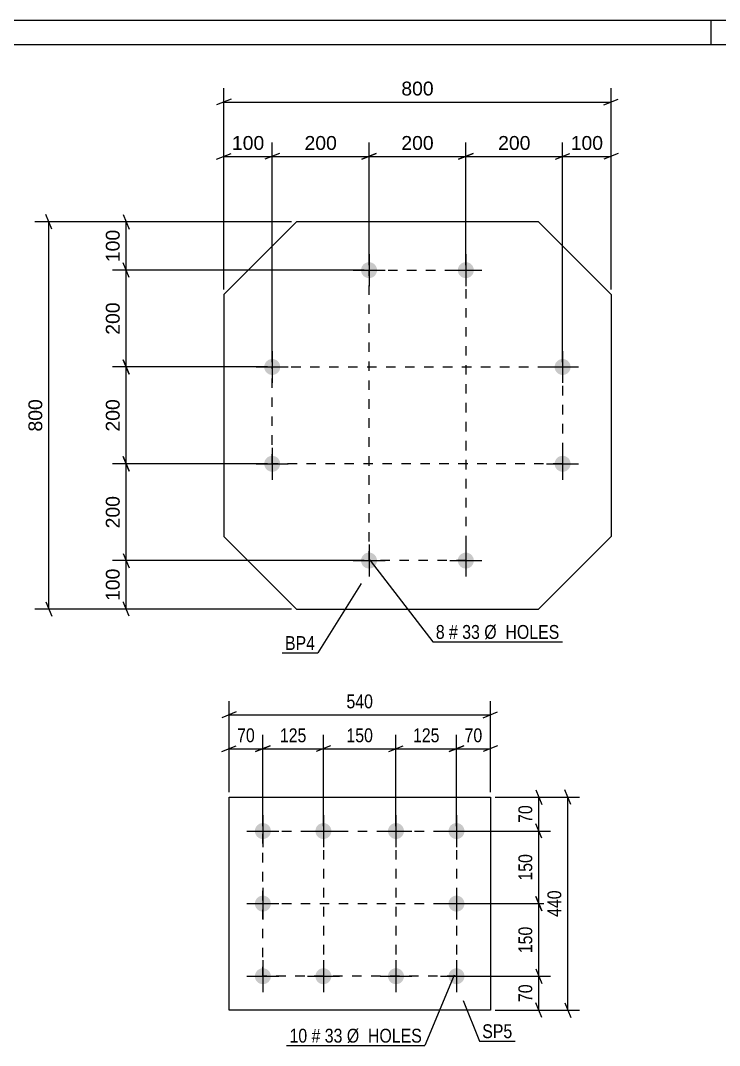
# Model space of a CAD drawing. Header units: millimetres. Extents: x 0 to 841, y 0 to 594.
# Drawn here: x 488.3 to 632.7, y 382.2 to 594 of the extents above; entities that cross this region are included whole.
import ezdxf

# ---------------------------------------------------------------- set-up
doc = ezdxf.new("R2010")
doc.units = ezdxf.units.MM
doc.linetypes.add('DXK_LINE_DOT2', pattern=[3.9198, 1.9599, -1.9599])
doc.styles.add('Arial', font='ARIAL.TTF', dxfattribs={"height": 0.2})
doc.styles.add('Arial Narrow', font='ARIALN.TTF', dxfattribs={"height": 0.2})

# ---------------------------------------------------------------- blocks, each defined once
blk = doc.blocks.new('Unknown-339278137-1133')
at = {"color": 5, "linetype": 'Continuous'}
for p, q in [((841, 594), (0, 594)), ((631, 589), (631, 594)), ((836, 589), (5, 589))]:
    blk.add_line(p, q, dxfattribs=at)
blk = doc.blocks.new('Part-339278137-27453 - 27452')
at = {"color": 2, "linetype": 'Continuous'}
for p, q in [((545.28, 552.42), (530.28, 537.42)), ((595.28, 552.42), (545.28, 552.42)), ((595.28, 552.42), (610.28, 537.42)), ((530.28, 537.42), (530.28, 487.42)), ((610.28, 537.42), (610.28, 487.42)), ((545.28, 472.42), (530.28, 487.42)), ((595.28, 472.42), (610.28, 487.42)), ((545.28, 472.42), (595.28, 472.42))]:
    blk.add_line(p, q, dxfattribs=at)
blk = doc.blocks.new('Bolt-339278137-27454 - 27452')
at = {"linetype": 'Continuous'}
for points in [[(560.28, 544.07, -1), (560.28, 540.77, -1)], [(580.28, 544.07, -1), (580.28, 540.77, -1)], [(540.28, 524.07, -1), (540.28, 520.77, -1)], [(600.28, 524.07, -1), (600.28, 520.77, -1)], [(540.28, 504.07, -1), (540.28, 500.77, -1)], [(600.28, 504.07, -1), (600.28, 500.77, -1)], [(560.28, 484.07, -1), (560.28, 480.77, -1)], [(580.28, 484.07, -1), (580.28, 480.77, -1)]]:
    blk.add_hatch(color=1, dxfattribs=at).paths.add_polyline_path(points)
at = {"color": 1, "linetype": 'Continuous'}
for p, q in [((560.28, 545.72), (560.28, 539.12)), ((580.28, 545.72), (580.28, 539.12)), ((556.98, 542.42), (563.58, 542.42)), ((576.98, 542.42), (583.58, 542.42)), ((540.28, 525.72), (540.28, 519.12)), ((600.28, 525.72), (600.28, 519.12)), ((536.98, 522.42), (543.58, 522.42)), ((596.98, 522.42), (603.58, 522.42)), ((540.28, 505.72), (540.28, 499.12)), ((600.28, 505.72), (600.28, 499.12)), ((536.98, 502.42), (543.58, 502.42)), ((596.98, 502.42), (603.58, 502.42)), ((560.28, 485.72), (560.28, 479.12)), ((580.28, 485.72), (580.28, 479.12)), ((556.98, 482.42), (563.58, 482.42)), ((576.98, 482.42), (583.58, 482.42))]:
    blk.add_line(p, q, dxfattribs=at)
blk = doc.blocks.new('Part-339278137-27514 - 27513')
at = {"color": 2, "linetype": 'Continuous'}
for p, q in [((531.35, 389.55), (531.35, 433.55)), ((531.35, 433.55), (585.35, 433.55)), ((585.35, 433.55), (585.35, 389.55)), ((585.35, 389.55), (531.35, 389.55))]:
    blk.add_line(p, q, dxfattribs=at)
blk = doc.blocks.new('Bolt-339278137-27515 - 27513')
at = {"linetype": 'Continuous'}
for points in [[(538.35, 428.2, -1), (538.35, 424.9, -1)], [(550.85, 428.2, -1), (550.85, 424.9, -1)], [(565.85, 428.2, -1), (565.85, 424.9, -1)], [(578.35, 428.2, -1), (578.35, 424.9, -1)], [(538.35, 413.2, -1), (538.35, 409.9, -1)], [(578.35, 413.2, -1), (578.35, 409.9, -1)], [(538.35, 398.2, -1), (538.35, 394.9, -1)], [(550.85, 398.2, -1), (550.85, 394.9, -1)], [(565.85, 398.2, -1), (565.85, 394.9, -1)], [(578.35, 398.2, -1), (578.35, 394.9, -1)]]:
    blk.add_hatch(color=1, dxfattribs=at).paths.add_polyline_path(points)
at = {"color": 1, "linetype": 'Continuous'}
for p, q in [((538.35, 429.85), (538.35, 423.25)), ((550.85, 429.85), (550.85, 423.25)), ((565.85, 429.85), (565.85, 423.25)), ((578.35, 429.85), (578.35, 423.25)), ((535.05, 426.55), (541.65, 426.55)), ((547.55, 426.55), (554.15, 426.55)), ((562.55, 426.55), (569.15, 426.55)), ((575.05, 426.55), (581.65, 426.55)), ((538.35, 414.85), (538.35, 408.25)), ((578.35, 414.85), (578.35, 408.25)), ((535.05, 411.55), (541.65, 411.55)), ((575.05, 411.55), (581.65, 411.55)), ((538.35, 399.85), (538.35, 393.25)), ((550.85, 399.85), (550.85, 393.25)), ((565.85, 399.85), (565.85, 393.25)), ((578.35, 399.85), (578.35, 393.25)), ((535.05, 396.55), (541.65, 396.55)), ((547.55, 396.55), (554.15, 396.55)), ((562.55, 396.55), (569.15, 396.55)), ((575.05, 396.55), (581.65, 396.55))]:
    blk.add_line(p, q, dxfattribs=at)
blk = doc.blocks.new('Rectangle-339278137-31350 - 27452')
at = {"color": 1, "linetype": 'DXK_LINE_DOT2'}
blk.add_lwpolyline([(560.28, 542.42), (580.28, 542.42), (580.28, 482.42), (560.28, 482.42), (560.28, 542.42)], close=True, dxfattribs=at)
blk = doc.blocks.new('Rectangle-339278137-31470 - 27513')
at = {"color": 1, "linetype": 'DXK_LINE_DOT2'}
blk.add_lwpolyline([(538.35, 426.55), (578.35, 426.55), (578.35, 396.55), (538.35, 396.55), (538.35, 426.55)], close=True, dxfattribs=at)
blk = doc.blocks.new('Rectangle-339278137-31360 - 27452')
at = {"color": 1, "linetype": 'DXK_LINE_DOT2'}
blk.add_lwpolyline([(540.28, 522.42), (600.28, 522.42), (600.28, 502.42), (540.28, 502.42), (540.28, 522.42)], close=True, dxfattribs=at)
blk = doc.blocks.new('Line-339278137-31480 - 27513')
at = {"color": 1, "linetype": 'DXK_LINE_DOT2'}
blk.add_line((538.35, 411.55), (578.35, 411.55), dxfattribs=at)
blk = doc.blocks.new('Line-339278137-31487 - 27513')
at = {"color": 1, "linetype": 'DXK_LINE_DOT2'}
blk.add_line((550.85, 426.55), (550.85, 396.55), dxfattribs=at)
blk = doc.blocks.new('Line-339278137-31494 - 27513')
at = {"color": 1, "linetype": 'DXK_LINE_DOT2'}
blk.add_line((565.85, 426.55), (565.85, 396.55), dxfattribs=at)
blk = doc.blocks.new('StraightDimension-339278137-31372 - 27452')
at = {"color": 7, "linetype": 'Continuous'}
for p, q in [((580.28, 543.42), (580.28, 568.77)), ((600.28, 523.42), (600.28, 568.77)), ((581.78, 566.52), (578.78, 565.32)), ((580.28, 565.92), (600.28, 565.92)), ((598.78, 565.32), (601.78, 566.52))]:
    blk.add_line(p, q, dxfattribs=at)
at = {"color": 0}
blk.add_wipeout([(594.22, 566.67), (594.22, 570.87), (586.35, 570.87), (586.35, 566.67)], dxfattribs=at)
at = {"color": 3, "style": 'Arial'}
blk.add_text('200', height=2.865, dxfattribs=at).set_placement((586.95, 567.27))
blk = doc.blocks.new('StraightDimension-339278137-31412 - 27452')
at = {"color": 7, "linetype": 'Continuous'}
for p, q in [((509.51, 553.92), (510.71, 550.92)), ((544.28, 552.42), (507.26, 552.42)), ((510.11, 542.42), (510.11, 552.42)), ((559.28, 542.42), (507.26, 542.42)), ((510.71, 540.92), (509.51, 543.92))]:
    blk.add_line(p, q, dxfattribs=at)
at = {"color": 0}
blk.add_wipeout([(509.36, 551.35), (505.16, 551.35), (505.16, 543.48), (509.36, 543.48)], dxfattribs=at)
at = {"color": 3, "style": 'Arial'}
blk.add_text('100', height=2.865, rotation=90.0002, dxfattribs=at).set_placement((508.76, 544.08))
blk = doc.blocks.new('StraightDimension-339278137-31414 - 27452')
at = {"color": 7, "linetype": 'Continuous'}
for p, q in [((510.71, 520.92), (509.51, 523.92)), ((539.28, 522.42), (507.26, 522.42)), ((510.11, 502.42), (510.11, 522.42)), ((539.28, 502.42), (507.26, 502.42)), ((509.51, 503.92), (510.71, 500.92))]:
    blk.add_line(p, q, dxfattribs=at)
at = {"color": 0}
blk.add_wipeout([(509.36, 516.35), (505.16, 516.35), (505.16, 508.48), (509.36, 508.48)], dxfattribs=at)
at = {"color": 3, "style": 'Arial'}
blk.add_text('200', height=2.865, rotation=90.0002, dxfattribs=at).set_placement((508.76, 509.08))
blk = doc.blocks.new('StraightDimension-339278137-31413 - 27452')
at = {"color": 7, "linetype": 'Continuous'}
for p, q in [((559.28, 542.42), (507.26, 542.42)), ((510.71, 540.92), (509.51, 543.92)), ((510.11, 522.42), (510.11, 542.42)), ((509.51, 523.92), (510.71, 520.92)), ((539.28, 522.42), (507.26, 522.42))]:
    blk.add_line(p, q, dxfattribs=at)
at = {"color": 0}
blk.add_wipeout([(509.36, 536.35), (505.16, 536.35), (505.16, 528.48), (509.36, 528.48)], dxfattribs=at)
at = {"color": 3, "style": 'Arial'}
blk.add_text('200', height=2.865, rotation=90.0002, dxfattribs=at).set_placement((508.76, 529.08))
blk = doc.blocks.new('StraightDimension-339278137-31371 - 27452')
at = {"color": 7, "linetype": 'Continuous'}
for p, q in [((600.28, 523.42), (600.28, 568.77)), ((610.28, 538.42), (610.28, 568.77)), ((598.78, 565.32), (601.78, 566.52)), ((600.28, 565.92), (610.28, 565.92)), ((611.78, 566.52), (608.78, 565.32))]:
    blk.add_line(p, q, dxfattribs=at)
at = {"color": 0}
blk.add_wipeout([(609.22, 566.67), (609.22, 570.87), (601.35, 570.87), (601.35, 566.67)], dxfattribs=at)
at = {"color": 3, "style": 'Arial'}
blk.add_text('100', height=2.865, dxfattribs=at).set_placement((601.95, 567.27))
blk = doc.blocks.new('StraightDimension-339278137-31373 - 27452')
at = {"color": 7, "linetype": 'Continuous'}
for p, q in [((560.28, 543.42), (560.28, 568.77)), ((580.28, 543.42), (580.28, 568.77)), ((561.78, 566.52), (558.78, 565.32)), ((560.28, 565.92), (580.28, 565.92)), ((578.78, 565.32), (581.78, 566.52))]:
    blk.add_line(p, q, dxfattribs=at)
at = {"color": 0}
blk.add_wipeout([(574.22, 566.67), (574.22, 570.87), (566.35, 570.87), (566.35, 566.67)], dxfattribs=at)
at = {"color": 3, "style": 'Arial'}
blk.add_text('200', height=2.865, dxfattribs=at).set_placement((566.95, 567.27))
blk = doc.blocks.new('StraightDimension-339278137-31374 - 27452')
at = {"color": 7, "linetype": 'Continuous'}
for p, q in [((540.28, 523.42), (540.28, 568.77)), ((560.28, 543.42), (560.28, 568.77)), ((541.78, 566.52), (538.78, 565.32)), ((540.28, 565.92), (560.28, 565.92)), ((558.78, 565.32), (561.78, 566.52))]:
    blk.add_line(p, q, dxfattribs=at)
at = {"color": 0}
blk.add_wipeout([(554.22, 566.67), (554.22, 570.87), (546.35, 570.87), (546.35, 566.67)], dxfattribs=at)
at = {"color": 3, "style": 'Arial'}
blk.add_text('200', height=2.865, dxfattribs=at).set_placement((546.95, 567.27))
blk = doc.blocks.new('StraightDimension-339278137-31375 - 27452')
at = {"color": 7, "linetype": 'Continuous'}
for p, q in [((530.28, 538.42), (530.28, 568.77)), ((540.28, 523.42), (540.28, 568.77)), ((528.78, 565.32), (531.78, 566.52)), ((530.28, 565.92), (540.28, 565.92)), ((541.78, 566.52), (538.78, 565.32))]:
    blk.add_line(p, q, dxfattribs=at)
at = {"color": 0}
blk.add_wipeout([(539.22, 566.67), (539.22, 570.87), (531.35, 570.87), (531.35, 566.67)], dxfattribs=at)
at = {"color": 3, "style": 'Arial'}
blk.add_text('100', height=2.865, dxfattribs=at).set_placement((531.95, 567.27))
blk = doc.blocks.new('StraightDimension-339278137-31401 - 27452')
at = {"color": 7, "linetype": 'Continuous'}
for p, q in [((530.28, 538.42), (530.28, 580.01)), ((610.28, 538.42), (610.28, 580.01)), ((531.78, 577.76), (528.78, 576.56)), ((530.28, 577.16), (610.28, 577.16)), ((608.78, 576.56), (611.78, 577.76))]:
    blk.add_line(p, q, dxfattribs=at)
at = {"color": 0}
blk.add_wipeout([(574.22, 577.91), (574.22, 582.11), (566.35, 582.11), (566.35, 577.91)], dxfattribs=at)
at = {"color": 3, "style": 'Arial'}
blk.add_text('800', height=2.865, dxfattribs=at).set_placement((566.95, 578.51))
blk = doc.blocks.new('StraightDimension-339278137-31415 - 27452')
at = {"color": 7, "linetype": 'Continuous'}
for p, q in [((539.28, 502.42), (507.26, 502.42)), ((510.71, 500.92), (509.51, 503.92)), ((510.11, 482.42), (510.11, 502.42)), ((509.51, 483.92), (510.71, 480.92)), ((559.28, 482.42), (507.26, 482.42))]:
    blk.add_line(p, q, dxfattribs=at)
at = {"color": 0}
blk.add_wipeout([(509.36, 496.35), (505.16, 496.35), (505.16, 488.48), (509.36, 488.48)], dxfattribs=at)
at = {"color": 3, "style": 'Arial'}
blk.add_text('200', height=2.865, rotation=90.0002, dxfattribs=at).set_placement((508.76, 489.08))
blk = doc.blocks.new('StraightDimension-339278137-31416 - 27452')
at = {"color": 7, "linetype": 'Continuous'}
for p, q in [((509.51, 483.92), (510.71, 480.92)), ((559.28, 482.42), (507.26, 482.42)), ((510.11, 472.42), (510.11, 482.42)), ((544.28, 472.42), (507.26, 472.42)), ((510.71, 470.92), (509.51, 473.92))]:
    blk.add_line(p, q, dxfattribs=at)
at = {"color": 0}
blk.add_wipeout([(509.36, 481.35), (505.16, 481.35), (505.16, 473.48), (509.36, 473.48)], dxfattribs=at)
at = {"color": 3, "style": 'Arial'}
blk.add_text('100', height=2.865, rotation=90.0002, dxfattribs=at).set_placement((508.76, 474.08))
blk = doc.blocks.new('StraightDimension-339278137-31448 - 27452')
at = {"color": 7, "linetype": 'Continuous'}
for p, q in [((494.71, 550.92), (493.51, 553.92)), ((544.28, 552.42), (491.26, 552.42)), ((494.11, 472.42), (494.11, 552.42)), ((544.28, 472.42), (491.26, 472.42)), ((493.51, 473.92), (494.71, 470.92))]:
    blk.add_line(p, q, dxfattribs=at)
at = {"color": 0}
blk.add_wipeout([(493.36, 516.35), (489.16, 516.35), (489.16, 508.48), (493.36, 508.48)], dxfattribs=at)
at = {"color": 3, "style": 'Arial'}
blk.add_text('800', height=2.865, rotation=90.0002, dxfattribs=at).set_placement((492.76, 509.08))
blk = doc.blocks.new('StraightDimension-339278137-27980 - 27513')
at = {"color": 7, "linetype": 'Continuous'}
for p, q in [((595.95, 425.05), (594.75, 428.05)), ((579.35, 426.55), (597.75, 426.55)), ((595.35, 411.55), (595.35, 426.55)), ((594.75, 413.05), (595.95, 410.05)), ((579.35, 411.55), (597.75, 411.55))]:
    blk.add_line(p, q, dxfattribs=at)
at = {"color": 0}
blk.add_wipeout([(594.6, 422.4), (590.4, 422.4), (590.4, 415.71), (594.6, 415.71)], dxfattribs=at)
at = {"color": 3, "style": 'Arial Narrow'}
blk.add_text('150', height=2.863, rotation=90.0002, dxfattribs=at).set_placement((594, 416.31))
blk = doc.blocks.new('StraightDimension-339278137-27979 - 27513')
at = {"color": 7, "linetype": 'Continuous'}
for p, q in [((594.75, 435.05), (595.95, 432.05)), ((586.35, 433.55), (597.75, 433.55)), ((595.35, 426.55), (595.35, 433.55)), ((595.95, 425.05), (594.75, 428.05)), ((579.35, 426.55), (597.75, 426.55))]:
    blk.add_line(p, q, dxfattribs=at)
at = {"color": 0}
blk.add_wipeout([(594.6, 432.48), (590.4, 432.48), (590.4, 427.62), (594.6, 427.62)], dxfattribs=at)
at = {"color": 3, "style": 'Arial Narrow'}
blk.add_text('70', height=2.863, rotation=90.0002, dxfattribs=at).set_placement((594, 428.22))
blk = doc.blocks.new('StraightDimension-339278137-27981 - 27513')
at = {"color": 7, "linetype": 'Continuous'}
for p, q in [((595.95, 410.05), (594.75, 413.05)), ((579.35, 411.55), (597.75, 411.55)), ((595.35, 396.55), (595.35, 411.55)), ((579.35, 396.55), (597.75, 396.55)), ((594.75, 398.05), (595.95, 395.05))]:
    blk.add_line(p, q, dxfattribs=at)
at = {"color": 0}
blk.add_wipeout([(594.6, 407.4), (590.4, 407.4), (590.4, 400.71), (594.6, 400.71)], dxfattribs=at)
at = {"color": 3, "style": 'Arial Narrow'}
blk.add_text('150', height=2.863, rotation=90.0002, dxfattribs=at).set_placement((594, 401.31))
blk = doc.blocks.new('StraightDimension-339278137-27982 - 27513')
at = {"color": 7, "linetype": 'Continuous'}
for p, q in [((579.35, 396.55), (597.75, 396.55)), ((594.75, 398.05), (595.95, 395.05)), ((595.35, 389.55), (595.35, 396.55)), ((595.95, 388.05), (594.75, 391.05)), ((586.35, 389.55), (597.75, 389.55))]:
    blk.add_line(p, q, dxfattribs=at)
at = {"color": 0}
blk.add_wipeout([(594.6, 395.48), (590.4, 395.48), (590.4, 390.62), (594.6, 390.62)], dxfattribs=at)
at = {"color": 3, "style": 'Arial Narrow'}
blk.add_text('70', height=2.863, rotation=90.0002, dxfattribs=at).set_placement((594, 391.22))
blk = doc.blocks.new('StraightDimension-339278137-27995 - 27513')
at = {"color": 7, "linetype": 'Continuous'}
for p, q in [((601.95, 432.05), (600.75, 435.05)), ((586.35, 433.55), (603.75, 433.55)), ((601.35, 389.55), (601.35, 433.55)), ((600.75, 391.05), (601.95, 388.05)), ((586.35, 389.55), (603.75, 389.55))]:
    blk.add_line(p, q, dxfattribs=at)
at = {"color": 0}
blk.add_wipeout([(600.6, 414.9), (596.4, 414.9), (596.4, 408.21), (600.6, 408.21)], dxfattribs=at)
at = {"color": 3, "style": 'Arial Narrow'}
blk.add_text('440', height=2.863, rotation=90.0002, dxfattribs=at).set_placement((600, 408.81))
blk = doc.blocks.new('StraightDimension-339278137-27999 - 27513')
at = {"color": 7, "linetype": 'Continuous'}
for p, q in [((578.35, 427.55), (578.35, 446.4)), ((585.35, 434.55), (585.35, 446.4)), ((576.85, 442.95), (579.85, 444.15)), ((578.35, 443.55), (585.35, 443.55)), ((586.85, 444.15), (583.85, 442.95))]:
    blk.add_line(p, q, dxfattribs=at)
at = {"color": 0}
blk.add_wipeout([(584.28, 444.3), (584.28, 448.5), (579.42, 448.5), (579.42, 444.3)], dxfattribs=at)
at = {"color": 3, "style": 'Arial Narrow'}
blk.add_text('70', height=2.863, dxfattribs=at).set_placement((580.02, 444.9))
blk = doc.blocks.new('StraightDimension-339278137-28000 - 27513')
at = {"color": 7, "linetype": 'Continuous'}
for p, q in [((565.85, 427.55), (565.85, 446.4)), ((578.35, 427.55), (578.35, 446.4)), ((564.35, 442.95), (567.35, 444.15)), ((565.85, 443.55), (578.35, 443.55)), ((579.85, 444.15), (576.85, 442.95))]:
    blk.add_line(p, q, dxfattribs=at)
at = {"color": 0}
blk.add_wipeout([(575.44, 444.3), (575.44, 448.5), (568.76, 448.5), (568.76, 444.3)], dxfattribs=at)
at = {"color": 3, "style": 'Arial Narrow'}
blk.add_text('125', height=2.863, dxfattribs=at).set_placement((569.36, 444.9))
blk = doc.blocks.new('StraightDimension-339278137-28001 - 27513')
at = {"color": 7, "linetype": 'Continuous'}
for p, q in [((550.85, 427.55), (550.85, 446.4)), ((565.85, 427.55), (565.85, 446.4)), ((552.35, 444.15), (549.35, 442.95)), ((550.85, 443.55), (565.85, 443.55)), ((564.35, 442.95), (567.35, 444.15))]:
    blk.add_line(p, q, dxfattribs=at)
at = {"color": 0}
blk.add_wipeout([(561.69, 444.3), (561.69, 448.5), (555.01, 448.5), (555.01, 444.3)], dxfattribs=at)
at = {"color": 3, "style": 'Arial Narrow'}
blk.add_text('150', height=2.863, dxfattribs=at).set_placement((555.61, 444.9))
blk = doc.blocks.new('StraightDimension-339278137-28002 - 27513')
at = {"color": 7, "linetype": 'Continuous'}
for p, q in [((538.35, 427.55), (538.35, 446.4)), ((550.85, 427.55), (550.85, 446.4)), ((536.85, 442.95), (539.85, 444.15)), ((538.35, 443.55), (550.85, 443.55)), ((552.35, 444.15), (549.35, 442.95))]:
    blk.add_line(p, q, dxfattribs=at)
at = {"color": 0}
blk.add_wipeout([(547.94, 444.3), (547.94, 448.5), (541.26, 448.5), (541.26, 444.3)], dxfattribs=at)
at = {"color": 3, "style": 'Arial Narrow'}
blk.add_text('125', height=2.863, dxfattribs=at).set_placement((541.86, 444.9))
blk = doc.blocks.new('StraightDimension-339278137-28003 - 27513')
at = {"color": 7, "linetype": 'Continuous'}
for p, q in [((531.35, 434.55), (531.35, 446.4)), ((538.35, 427.55), (538.35, 446.4)), ((529.85, 442.95), (532.85, 444.15)), ((531.35, 443.55), (538.35, 443.55)), ((539.85, 444.15), (536.85, 442.95))]:
    blk.add_line(p, q, dxfattribs=at)
at = {"color": 0}
blk.add_wipeout([(537.28, 444.3), (537.28, 448.5), (532.42, 448.5), (532.42, 444.3)], dxfattribs=at)
at = {"color": 3, "style": 'Arial Narrow'}
blk.add_text('70', height=2.863, dxfattribs=at).set_placement((533.02, 444.9))
blk = doc.blocks.new('StraightDimension-339278137-28019 - 27513')
at = {"color": 7, "linetype": 'Continuous'}
for p, q in [((531.35, 434.55), (531.35, 453.4)), ((585.35, 434.55), (585.35, 453.4)), ((532.85, 451.15), (529.85, 449.95)), ((583.85, 449.95), (586.85, 451.15)), ((531.35, 450.55), (585.35, 450.55))]:
    blk.add_line(p, q, dxfattribs=at)
at = {"color": 0}
blk.add_wipeout([(561.69, 451.3), (561.69, 455.5), (555.01, 455.5), (555.01, 451.3)], dxfattribs=at)
at = {"color": 3, "style": 'Arial Narrow'}
blk.add_text('540', height=2.863, dxfattribs=at).set_placement((555.61, 451.9))
blk = doc.blocks.new('Mark-339278137-28296 - 27452')
at = {"color": 0}
blk.add_wipeout([(575.9, 466.25), (575.9, 469.25), (574.08, 469.25), (574.08, 466.25)], dxfattribs=at)
blk.add_wipeout([(575.9, 466.25), (575.9, 469.25), (574.08, 469.25), (574.08, 466.25)], dxfattribs=at)
at = {"color": 7, "linetype": 'Continuous'}
blk.add_line((560.52, 482.42), (573.48, 465.65), dxfattribs=at)
at = {"color": 0}
blk.add_wipeout([(578.63, 466.25), (578.63, 469.25), (576.8, 469.25), (576.8, 466.25)], dxfattribs=at)
blk.add_wipeout([(578.63, 466.25), (578.63, 469.25), (576.8, 469.25), (576.8, 466.25)], dxfattribs=at)
at = {"color": 3, "style": 'Arial Narrow'}
blk.add_text('8', height=2.86, dxfattribs=at).set_placement((574.08, 466.25))
at = {"color": 0}
blk.add_wipeout([(583.19, 466.25), (583.19, 469.25), (579.53, 469.25), (579.53, 466.25)], dxfattribs=at)
blk.add_wipeout([(583.19, 466.25), (583.19, 469.25), (579.53, 469.25), (579.53, 466.25)], dxfattribs=at)
at = {"color": 3, "style": 'Arial Narrow'}
blk.add_text('#', height=2.86, dxfattribs=at).set_placement((576.8, 466.25))
at = {"color": 0}
blk.add_wipeout([(599.62, 466.25), (599.62, 469.25), (584.09, 469.25), (584.09, 466.25)], dxfattribs=at)
blk.add_wipeout([(599.62, 466.25), (599.62, 469.25), (584.09, 469.25), (584.09, 466.25)], dxfattribs=at)
at = {"color": 7, "linetype": 'Continuous'}
blk.add_line((573.48, 465.65), (600.22, 465.65), dxfattribs=at)
at = {"color": 3, "style": 'Arial Narrow'}
for s, p in [('33', (579.53, 466.25)), ('Ø  HOLES', (584.09, 466.25))]:
    blk.add_text(s, height=2.863, dxfattribs=at).set_placement(p)
blk = doc.blocks.new('Mark-339278137-28293 - 27452')
at = {"color": 0}
blk.add_wipeout([(549.12, 463.95), (549.12, 466.95), (542.91, 466.95), (542.91, 463.95)], dxfattribs=at)
blk.add_wipeout([(549.12, 463.95), (549.12, 466.95), (542.91, 466.95), (542.91, 463.95)], dxfattribs=at)
at = {"color": 30, "linetype": 'Continuous'}
for p in [(558.66, 477.67), (542.31, 463.35)]:
    blk.add_line(p, (549.72, 463.35), dxfattribs=at)
at = {"color": 3, "style": 'Arial Narrow'}
blk.add_text('BP4', height=2.863, dxfattribs=at).set_placement((542.91, 463.95))
blk = doc.blocks.new('Mark-339278137-28317 - 27513')
at = {"color": 0}
blk.add_wipeout([(589.88, 383.76), (589.88, 386.76), (583.67, 386.76), (583.67, 383.76)], dxfattribs=at)
blk.add_wipeout([(589.88, 383.76), (589.88, 386.76), (583.67, 386.76), (583.67, 383.76)], dxfattribs=at)
at = {"color": 30, "linetype": 'Continuous'}
for p, q in [((579.7, 391.55), (583.07, 383.16)), ((583.07, 383.16), (590.48, 383.16))]:
    blk.add_line(p, q, dxfattribs=at)
at = {"color": 3, "style": 'Arial Narrow'}
blk.add_text('SP5', height=2.863, dxfattribs=at).set_placement((583.67, 383.76))
blk = doc.blocks.new('Mark-339278137-28320 - 27513')
at = {"color": 0}
blk.add_wipeout([(547.51, 382.84), (547.51, 385.84), (543.85, 385.84), (543.85, 382.84)], dxfattribs=at)
blk.add_wipeout([(547.51, 382.84), (547.51, 385.84), (543.85, 385.84), (543.85, 382.84)], dxfattribs=at)
blk.add_wipeout([(550.23, 382.84), (550.23, 385.84), (548.41, 385.84), (548.41, 382.84)], dxfattribs=at)
blk.add_wipeout([(550.23, 382.84), (550.23, 385.84), (548.41, 385.84), (548.41, 382.84)], dxfattribs=at)
at = {"color": 3, "style": 'Arial Narrow'}
blk.add_text('10', height=2.863, dxfattribs=at).set_placement((543.85, 382.84))
at = {"color": 0}
blk.add_wipeout([(554.79, 382.84), (554.79, 385.84), (551.13, 385.84), (551.13, 382.84)], dxfattribs=at)
blk.add_wipeout([(554.79, 382.84), (554.79, 385.84), (551.13, 385.84), (551.13, 382.84)], dxfattribs=at)
at = {"color": 3, "style": 'Arial Narrow'}
blk.add_text('#', height=2.86, dxfattribs=at).set_placement((548.41, 382.84))
at = {"color": 0}
blk.add_wipeout([(571.22, 382.84), (571.22, 385.84), (555.69, 385.84), (555.69, 382.84)], dxfattribs=at)
blk.add_wipeout([(571.22, 382.84), (571.22, 385.84), (555.69, 385.84), (555.69, 382.84)], dxfattribs=at)
at = {"color": 7, "linetype": 'Continuous'}
for p in [(577.85, 396.77), (543.25, 382.24)]:
    blk.add_line(p, (571.82, 382.24), dxfattribs=at)
at = {"color": 3, "style": 'Arial Narrow'}
for s, p in [('33', (551.13, 382.84)), ('Ø  HOLES', (555.69, 382.84))]:
    blk.add_text(s, height=2.863, dxfattribs=at).set_placement(p)

msp = doc.modelspace()

# ---------------------------------------------------------------- block references
for name in ['Unknown-339278137-1133', 'Part-339278137-27453 - 27452', 'Bolt-339278137-27454 - 27452', 'Rectangle-339278137-31350 - 27452', 'Rectangle-339278137-31360 - 27452', 'Part-339278137-27514 - 27513', 'Bolt-339278137-27515 - 27513', 'Rectangle-339278137-31470 - 27513', 'Line-339278137-31487 - 27513', 'Line-339278137-31494 - 27513', 'Line-339278137-31480 - 27513']:
    msp.add_blockref(name, (0, 0))

# ---------------------------------------------------------------- next in the draw order: block references
for name in ['StraightDimension-339278137-31372 - 27452', 'StraightDimension-339278137-31412 - 27452', 'StraightDimension-339278137-31414 - 27452', 'Mark-339278137-28296 - 27452', 'StraightDimension-339278137-27980 - 27513', 'Mark-339278137-28320 - 27513']:
    msp.add_blockref(name, (0, 0))

# ---------------------------------------------------------------- next in the draw order: block references
for name in ['StraightDimension-339278137-31371 - 27452', 'StraightDimension-339278137-31413 - 27452', 'StraightDimension-339278137-31415 - 27452', 'StraightDimension-339278137-27979 - 27513', 'StraightDimension-339278137-27981 - 27513']:
    msp.add_blockref(name, (0, 0))

# ---------------------------------------------------------------- next in the draw order: block references
for name in ['StraightDimension-339278137-31373 - 27452', 'StraightDimension-339278137-31416 - 27452', 'StraightDimension-339278137-27982 - 27513']:
    msp.add_blockref(name, (0, 0))

# ---------------------------------------------------------------- next in the draw order: block references
for name in ['StraightDimension-339278137-31374 - 27452', 'StraightDimension-339278137-27995 - 27513']:
    msp.add_blockref(name, (0, 0))

# ---------------------------------------------------------------- next in the draw order: block references
for name in ['StraightDimension-339278137-31375 - 27452', 'StraightDimension-339278137-27999 - 27513', 'Mark-339278137-28317 - 27513']:
    msp.add_blockref(name, (0, 0))

# ---------------------------------------------------------------- next in the draw order: block references
for name in ['StraightDimension-339278137-31401 - 27452', 'StraightDimension-339278137-28000 - 27513']:
    msp.add_blockref(name, (0, 0))

# ---------------------------------------------------------------- next in the draw order: block references
for name in ['StraightDimension-339278137-31448 - 27452', 'StraightDimension-339278137-28001 - 27513']:
    msp.add_blockref(name, (0, 0))

# ---------------------------------------------------------------- next in the draw order: block references
for name in ['Mark-339278137-28293 - 27452', 'StraightDimension-339278137-28002 - 27513']:
    msp.add_blockref(name, (0, 0))

# ---------------------------------------------------------------- next in the draw order: block references
msp.add_blockref('StraightDimension-339278137-28003 - 27513', (0, 0))

# ---------------------------------------------------------------- next in the draw order: block references
msp.add_blockref('StraightDimension-339278137-28019 - 27513', (0, 0))

doc.saveas('drawing.dxf')
